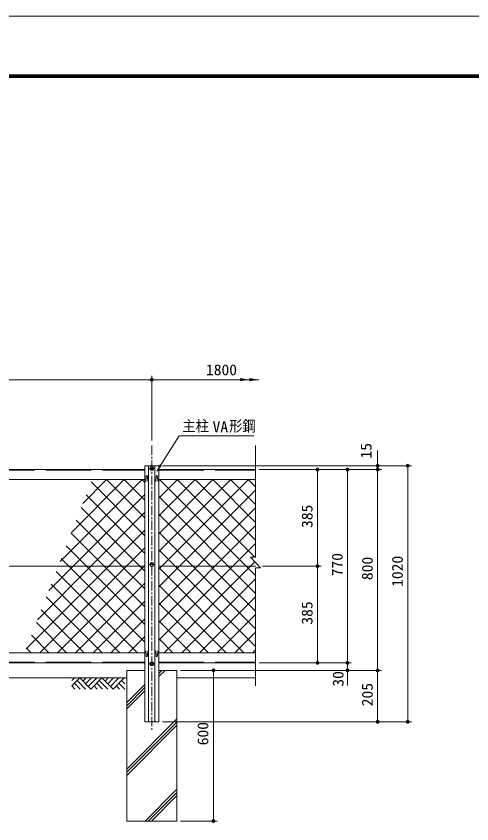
# Model space of a CAD drawing. Units: millimetres, scale not verified. Extents: x -4455 to 4455, y -3150 to 3150.
# Drawn here: x -2057 to -240, y -66 to 3150 of the extents above; entities that cross this region are included whole.
import ezdxf
from ezdxf.enums import TextEntityAlignment as Align

# ---------------------------------------------------------------- set-up
doc = ezdxf.new("R2010")
doc.units = ezdxf.units.MM
doc.header["$LTSCALE"] = 30
doc.linetypes.add('DASHED', pattern=[7.5, 6, -1.5])
doc.linetypes.add('USER1', pattern=[2, 1.25, -0.25, 0.25, -0.25])
for name, color, linetype, lineweight in [('0-1_SUNPOU', 1, 'Continuous', 18), ('0-3_6文字', 3, 'Continuous', 9), ('0-4_4基礎', 4, 'Continuous', 18), ('0-5_0', 1, 'Continuous', 18), ('0-6_5寸法', 1, 'Continuous', 18), ('0-7_1部材', 7, 'Continuous', 9), ('0-8_GL', 7, 'Continuous', 9), ('0-9_中心線', 1, 'USER1', 18), ('0-A_8部品', 7, 'Continuous', 18), ('0-B_2網', 4, 'Continuous', 18), ('0-E_D-TTL', 7, 'Continuous', 9)]:
    doc.layers.add(name, color=color, linetype=linetype, lineweight=lineweight)
doc.styles.add('ＭＳ ゴシック', font='')
doc.styles.get('ＭＳ ゴシック').set_extended_font_data('MS Gothic')

# ---------------------------------------------------------------- blocks, each defined once
blk = doc.blocks.new('M1')
at = {"layer": '0-1_SUNPOU'}
blk.add_line((-7.5, 0), (-57.86, 0), dxfattribs=at)
for points in [[(0, 0), (-7.5, 0), (-7.44, 0.94)], [(0, 0), (-7.44, -0.94), (-7.5, 0)], [(0, 0), (-7.44, 0.94), (-7.26, 1.87)], [(0, 0), (-7.26, -1.87), (-7.44, -0.94)], [(0, 0), (-7.26, 1.87), (-6.97, 2.76)], [(0, 0), (-6.97, -2.76), (-7.26, -1.87)], [(0, 0), (-6.97, 2.76), (-6.57, 3.61)], [(0, 0), (-6.57, -3.61), (-6.97, -2.76)], [(0, 0), (-6.57, 3.61), (-6.07, 4.41)], [(0, 0), (-6.07, -4.41), (-6.57, -3.61)], [(0, 0), (-6.07, 4.41), (-5.47, 5.13)], [(0, 0), (-5.47, -5.13), (-6.07, -4.41)], [(0, 0), (-5.47, 5.13), (-4.78, 5.78)], [(0, 0), (-4.78, -5.78), (-5.47, -5.13)], [(0, 0), (-4.78, 5.78), (-4.02, 6.33)], [(0, 0), (-4.02, -6.33), (-4.78, -5.78)], [(0, 0), (-4.02, 6.33), (-3.19, 6.79)], [(0, 0), (-3.19, -6.79), (-4.02, -6.33)], [(0, 0), (-3.19, 6.79), (-2.32, 7.13)], [(0, 0), (-2.32, -7.13), (-3.19, -6.79)], [(0, 0), (-2.32, 7.13), (-1.41, 7.37)], [(0, 0), (-1.41, -7.37), (-2.32, -7.13)], [(0, 0), (-1.41, 7.37), (-0.47, 7.49)], [(0, 0), (-0.47, -7.49), (-1.41, -7.37)], [(0, 0), (-0.47, 7.49), (0.47, 7.49)], [(0, 0), (0.47, -7.49), (-0.47, -7.49)], [(0, 0), (0.47, 7.49), (1.41, 7.37)], [(0, 0), (1.41, 7.37), (2.32, 7.13)], [(0, 0), (2.32, 7.13), (3.19, 6.79)], [(0, 0), (3.19, 6.79), (4.02, 6.33)], [(0, 0), (4.02, 6.33), (4.78, 5.78)], [(0, 0), (4.78, 5.78), (5.47, 5.13)], [(0, 0), (5.47, 5.13), (6.07, 4.41)], [(0, 0), (6.07, 4.41), (6.57, 3.61)], [(0, 0), (6.57, 3.61), (6.97, 2.76)], [(0, 0), (6.97, 2.76), (7.26, 1.87)], [(0, 0), (7.26, 1.87), (7.44, 0.94)], [(0, 0), (7.44, 0.94), (7.5, 0)], [(0, 0), (1.41, -7.37), (0.47, -7.49)], [(0, 0), (2.32, -7.13), (1.41, -7.37)], [(0, 0), (3.19, -6.79), (2.32, -7.13)], [(0, 0), (4.02, -6.33), (3.19, -6.79)], [(0, 0), (4.78, -5.78), (4.02, -6.33)], [(0, 0), (5.47, -5.13), (4.78, -5.78)], [(0, 0), (6.07, -4.41), (5.47, -5.13)], [(0, 0), (6.57, -3.61), (6.07, -4.41)], [(0, 0), (6.97, -2.76), (6.57, -3.61)], [(0, 0), (7.26, -1.87), (6.97, -2.76)], [(0, 0), (7.44, -0.94), (7.26, -1.87)], [(0, 0), (7.5, 0), (7.44, -0.94)]]:
    blk.add_solid(points, dxfattribs=at)
blk = doc.blocks.new('GL-マーク')
at = {"layer": '0-5_0'}
for p, q in [((-418.12, -21.21), (-396.91, 0)), ((-418.12, -63.64), (-354.48, 0)), ((-354.48, 0), (-265.86, -88.62)), ((-304.52, 0), (-329.5, -24.98)), ((-262.09, 0), (-308.29, -46.2)), ((-219.67, 0), (-287.08, -67.41)), ((-177.24, 0), (-265.86, -88.62)), ((-177.24, 0), (-88.62, -88.62)), ((-127.28, 0), (-152.26, -24.98)), ((-84.85, 0), (-131.05, -46.19)), ((-42.43, 0), (-109.83, -67.41)), ((0, 0), (-88.62, -88.62)), ((-418.12, -63.64), (-393.14, -88.62)), ((-396.91, -42.43), (-350.71, -88.62)), ((-375.7, -21.21), (-308.29, -88.62)), ((-240.88, -63.64), (-215.9, -88.62)), ((-219.67, -42.43), (-173.47, -88.62)), ((-198.45, -21.21), (-131.05, -88.62)), ((-38.66, -88.62), (-63.64, -63.64)), ((3.77, -88.62), (-42.43, -42.43)), ((4.99, -47.42), (-21.21, -21.21))]:
    blk.add_line(p, q, dxfattribs=at)

msp = doc.modelspace()

# ---------------------------------------------------------------- linework, layer by layer
at = {"layer": '0-3_6文字', "color": 7}
msp.add_lwpolyline([(-1109.82, 1479.1), (-1407.5, 1479.1), (-1495.82, 1338.47)], dxfattribs=at)
msp.add_solid([(-1496.88, 1336.78), (-1485.34, 1364.95), (-1476.51, 1359.41)], dxfattribs=at)
at = {"layer": '0-4_4基礎', "color": 7, "lineweight": 9}
for p, q in [((-1616.46, 544.92), (-1616.46, -55.08)), ((-1616.46, 544.92), (-1544.46, 544.92)), ((-1488.46, 544.92), (-1416.46, 544.92)), ((-1416.46, 544.92), (-1416.46, -55.08)), ((-1616.46, -55.08), (-1416.46, -55.08))]:
    msp.add_line(p, q, dxfattribs=at)
at = {"layer": '0-4_4基礎'}
for p, q in [((-1488.46, 519.8), (-1463.34, 544.92)), ((-1488.46, 532.3), (-1475.84, 544.92)), ((-1488.46, 544.8), (-1488.34, 544.92)), ((-1616.46, 416.8), (-1544.46, 488.8)), ((-1616.46, 404.3), (-1544.46, 476.3)), ((-1616.46, 391.8), (-1544.46, 463.8)), ((-1616.46, 151.46), (-1416.46, 351.46)), ((-1616.46, 138.96), (-1416.46, 338.96)), ((-1616.46, 126.46), (-1416.46, 326.46)), ((-1542.79, -55.08), (-1416.46, 71.26)), ((-1530.29, -55.08), (-1416.46, 58.76)), ((-1517.79, -55.08), (-1416.46, 46.26))]:
    msp.add_line(p, q, dxfattribs=at)
at = {"layer": '0-6_5寸法'}
for p, q in [((-615.92, 1389.92), (-615.92, 1419.92)), ((-1473.46, 1359.92), (-480.92, 1359.92)), ((-1473.46, 1359.92), (-600.92, 1359.92)), ((-615.92, 1344.92), (-615.92, 1359.92)), ((-1087.75, 1344.92), (-600.92, 1344.92)), ((-1087.75, 1344.92), (-720.92, 1344.92)), ((-1087.75, 1344.92), (-600.92, 1344.92)), ((-1087.75, 1344.92), (-840.92, 1344.92)), ((-495.92, 369.92), (-495.92, 1329.92)), ((-855.92, 989.92), (-855.92, 1314.92)), ((-735.92, 1314.92), (-735.92, 604.92)), ((-615.92, 1314.92), (-615.92, 574.92)), ((-615.92, 1314.92), (-615.92, 1284.92)), ((-1075.62, 959.92), (-840.92, 959.92)), ((-1075.62, 959.92), (-840.92, 959.92)), ((-855.92, 929.92), (-855.92, 604.92)), ((-735.92, 604.92), (-735.92, 634.92)), ((-1087.75, 574.92), (-720.92, 574.92)), ((-1087.75, 574.92), (-720.92, 574.92)), ((-1087.75, 574.92), (-840.92, 574.92)), ((-735.92, 574.92), (-735.92, 544.92)), ((-1401.46, 544.92), (-600.92, 544.92)), ((-1401.46, 544.92), (-600.92, 544.92)), ((-1401.46, 544.92), (-720.92, 544.92)), ((-1401.46, 544.92), (-1255.63, 544.92)), ((-1270.63, -25.08), (-1270.63, 514.92)), ((-735.92, 514.92), (-735.92, 484.92)), ((-615.92, 514.92), (-615.92, 369.92)), ((-1473.46, 339.92), (-480.92, 339.92)), ((-1473.46, 339.92), (-600.92, 339.92)), ((-1401.46, -55.08), (-1255.63, -55.08))]:
    msp.add_line(p, q, dxfattribs=at)
at = {"layer": '0-7_1部材', "color": 1, "lineweight": 18}
for p, q in [((-1516.46, 1460.18), (-1516.46, 1717.54)), ((-3286.46, 1702.54), (-1546.46, 1702.54)), ((-1512.03, 1702.54), (-1089.88, 1702.54)), ((-1127.38, 1702.54), (-1263.26, 1702.54))]:
    msp.add_line(p, q, dxfattribs=at)
at = {"layer": '0-7_1部材', "color": 4, "lineweight": 18}
for p, q in [((-1102.75, 1440.56), (-1102.75, 995.78)), ((-1122.75, 995.78), (-1082.75, 952.7)), ((-1102.75, 995.78), (-1122.75, 995.78)), ((-1102.75, 952.7), (-1102.75, 483.49)), ((-1102.75, 952.7), (-1082.75, 952.7))]:
    msp.add_line(p, q, dxfattribs=at)
at = {"layer": '0-7_1部材'}
for p, q in [((-1544.46, 1359.92), (-1544.46, 339.92)), ((-1544.46, 1359.92), (-1488.46, 1359.92)), ((-1488.46, 1359.92), (-1488.46, 339.92)), ((-3288.46, 1344.92), (-1544.46, 1344.92)), ((-1488.46, 1344.92), (-1102.75, 1344.92)), ((-3288.46, 1304.92), (-1544.46, 1304.92)), ((-1488.46, 1304.92), (-1102.75, 1304.92)), ((-3288.46, 959.92), (-1544.46, 959.92)), ((-1488.46, 959.92), (-1102.75, 959.92)), ((-3288.46, 614.92), (-1544.46, 614.92)), ((-1488.46, 614.92), (-1102.75, 614.92)), ((-3288.46, 574.92), (-1544.46, 574.92)), ((-1488.46, 574.92), (-1102.75, 574.92)), ((-1544.46, 339.92), (-1488.46, 339.92))]:
    msp.add_line(p, q, dxfattribs=at)
at = {"layer": '0-7_1部材', "color": 3, "lineweight": 18}
for p, q in [((-1528.96, 1359.92), (-1528.96, 339.92)), ((-1503.96, 1359.92), (-1503.96, 339.92)), ((-1540.21, 1296.87), (-1539.46, 1317.37)), ((-1532.71, 1296.87), (-1533.46, 1317.37)), ((-1500.21, 1296.87), (-1499.46, 1317.37)), ((-1492.71, 1296.87), (-1493.46, 1317.37)), ((-1540.21, 622.97), (-1539.46, 602.47)), ((-1532.71, 622.97), (-1533.46, 602.47)), ((-1500.21, 622.97), (-1499.46, 602.47)), ((-1492.71, 622.97), (-1493.46, 602.47))]:
    msp.add_line(p, q, dxfattribs=at)
at = {"layer": '0-7_1部材', "color": 1, "linetype": 'DASHED', "lineweight": 18}
for p, q in [((-3288.46, 1341.92), (-1544.46, 1341.92)), ((-1488.46, 1341.92), (-1102.75, 1341.92)), ((-3288.46, 577.92), (-1544.46, 577.92)), ((-1488.46, 577.92), (-1102.75, 577.92))]:
    msp.add_line(p, q, dxfattribs=at)
at = {"layer": '0-7_1部材', "color": 3, "lineweight": 18}
for centre, start, end in [((-1536.46, 1317.37), 0, 180), ((-1496.46, 1317.37), 0, 180), ((-1536.46, 602.47), 180, 0), ((-1496.46, 602.47), 180, 0)]:
    msp.add_arc(centre, 3, start, end, dxfattribs=at)
at = {"layer": '0-7_1部材', "color": 1}
for points in [[(-1164.88, 1708.79), (-1127.38, 1702.54), (-1164.88, 1696.29)], [(-1127.38, 1708.79), (-1089.88, 1702.54), (-1127.38, 1696.29)]]:
    msp.add_solid(points, dxfattribs=at)
at = {"layer": '0-8_GL'}
for p, q in [((-3216.46, 514.92), (-1616.46, 514.92)), ((-1416.46, 514.92), (-1102.75, 514.92))]:
    msp.add_line(p, q, dxfattribs=at)
at = {"layer": '0-9_中心線'}
msp.add_line((-1516.46, 1440.18), (-1516.46, 300.94), dxfattribs=at)
at = {"layer": '0-A_8部品', "color": 1, "linetype": 'USER1'}
for p, q in [((-1529.89, 1349.37), (-1503.01, 1349.37)), ((-1529.9, 966.35), (-1503.01, 966.35)), ((-1529.89, 570.47), (-1503.01, 570.47))]:
    msp.add_line(p, q, dxfattribs=at)
at = {"layer": '0-A_8部品', "color": 3}
for p, q in [((-1521.88, 1345.19), (-1522.71, 1345.19)), ((-1511.03, 1345.19), (-1510.21, 1345.19))]:
    msp.add_line(p, q, dxfattribs=at)
for points in [[(-1508.62, 1349.37), (-1512.54, 1356.16), (-1520.38, 1356.16), (-1524.3, 1349.37), (-1520.38, 1342.58), (-1512.54, 1342.58)], [(-1508.62, 966.35), (-1512.54, 973.14), (-1520.38, 973.14), (-1524.3, 966.35), (-1520.38, 959.56), (-1512.54, 959.56)], [(-1508.62, 570.47), (-1512.54, 563.68), (-1520.38, 563.68), (-1524.3, 570.47), (-1520.38, 577.26), (-1512.54, 577.26)]]:
    msp.add_lwpolyline(points, close=True, dxfattribs=at)
for centre in [(-1516.46, 1349.37), (-1516.46, 966.35), (-1516.46, 570.47)]:
    msp.add_circle(centre, 6.8, dxfattribs=at)
at = {"layer": '0-B_2網'}
for p, q in [((-1882.11, 978.25), (-1555.43, 1304.92)), ((-1837, 1094.06), (-1626.14, 1304.92)), ((-1791.89, 1209.88), (-1696.85, 1304.92)), ((-1544.46, 1081.09), (-1758.64, 1295.27)), ((-1544.46, 1151.8), (-1697.58, 1304.92)), ((-1544.46, 1222.51), (-1626.87, 1304.92)), ((-1544.46, 1293.22), (-1556.16, 1304.92)), ((-1488.46, 1301.19), (-1484.72, 1304.92)), ((-1488.46, 1230.48), (-1414.01, 1304.92)), ((-1488.46, 1159.76), (-1343.3, 1304.92)), ((-1488.46, 1089.05), (-1272.59, 1304.92)), ((-1488.46, 1018.34), (-1201.88, 1304.92)), ((-1488.46, 947.63), (-1131.17, 1304.92)), ((-1102.75, 922.23), (-1485.45, 1304.92)), ((-1105.59, 995.78), (-1414.73, 1304.92)), ((-1102.75, 1063.65), (-1344.02, 1304.92)), ((-1102.75, 1134.36), (-1273.31, 1304.92)), ((-1102.75, 1205.07), (-1202.6, 1304.92)), ((-1102.75, 1275.78), (-1131.89, 1304.92)), ((-1488.46, 876.92), (-1102.75, 1262.62)), ((-1829.72, 959.92), (-1544.46, 1245.19)), ((-1544.46, 1010.38), (-1778.46, 1244.38)), ((-1102.75, 851.52), (-1488.46, 1237.22)), ((-1564.71, 959.92), (-1798.28, 1193.49)), ((-1488.46, 806.21), (-1102.75, 1191.91)), ((-1759.01, 959.92), (-1544.46, 1174.48)), ((-1102.75, 780.81), (-1488.46, 1166.51)), ((-1635.42, 959.92), (-1818.1, 1142.6)), ((-1688.3, 959.92), (-1544.46, 1103.76)), ((-1488.46, 735.5), (-1102.75, 1121.2)), ((-1102.75, 710.1), (-1488.46, 1095.8)), ((-1706.13, 959.92), (-1837.92, 1091.71)), ((-1776.84, 959.92), (-1857.74, 1040.82)), ((-1617.59, 959.92), (-1544.46, 1033.05)), ((-1488.46, 664.79), (-1102.75, 1050.49)), ((-1102.75, 639.39), (-1488.46, 1025.09)), ((-1467.62, 614.92), (-1105.42, 977.11)), ((-2017.42, 630.8), (-1688.3, 959.92)), ((-1972.32, 746.61), (-1759.01, 959.92)), ((-1962.59, 614.92), (-1617.59, 959.92)), ((-1927.21, 862.43), (-1829.72, 959.92)), ((-1573.26, 614.92), (-1897.38, 939.03)), ((-1891.88, 614.92), (-1546.88, 959.92)), ((-1544.46, 727.53), (-1776.84, 959.92)), ((-1544.46, 798.25), (-1706.13, 959.92)), ((-1544.46, 868.96), (-1635.42, 959.92)), ((-1544.46, 939.67), (-1564.71, 959.92)), ((-1546.88, 959.92), (-1544.46, 962.34)), ((-1149, 614.92), (-1488.46, 954.38)), ((-1396.9, 614.92), (-1102.75, 909.07)), ((-1643.97, 614.92), (-1917.2, 888.14)), ((-1821.17, 614.92), (-1544.46, 891.63)), ((-1219.71, 614.92), (-1488.46, 883.67)), ((-1714.68, 614.92), (-1937.02, 837.25)), ((-1326.19, 614.92), (-1102.75, 838.36)), ((-1750.46, 614.92), (-1544.46, 820.92)), ((-1290.42, 614.92), (-1488.46, 812.96)), ((-1785.39, 614.92), (-1956.84, 786.36)), ((-1679.75, 614.92), (-1544.46, 750.21)), ((-1361.13, 614.92), (-1488.46, 742.25)), ((-1255.48, 614.92), (-1102.75, 767.65)), ((-1856.11, 614.92), (-1976.66, 735.47)), ((-1926.82, 614.92), (-1996.48, 684.58)), ((-1609.04, 614.92), (-1544.46, 679.5)), ((-1184.77, 614.92), (-1102.75, 696.94)), ((-1431.84, 614.92), (-1488.46, 671.53)), ((-1997.53, 614.92), (-2016.3, 633.69)), ((-1114.06, 614.92), (-1102.75, 626.23))]:
    msp.add_line(p, q, dxfattribs=at)
msp.add_lwpolyline([(-1544.46, 656.82), (-1847.55, 959.92), (-1877.56, 989.93)], dxfattribs=at)
at = {"layer": '0-E_D-TTL', "color": 2, "lineweight": 18}
msp.add_lwpolyline([(-4454.63, 3150.21), (4455.07, 3150.21), (4455.07, -3150.21), (-4454.63, -3150.21)], close=True, dxfattribs=at)
at = {"layer": '0-E_D-TTL'}
for points in [[(-4168.25, 2916.87), (4168.68, 2916.87), (4168.68, -2916.87), (-4168.25, -2916.87)], [(-4165.59, 2914.21), (4166.03, 2914.21), (4166.03, -2914.21), (-4165.59, -2914.21)], [(-4162.94, 2911.56), (4163.38, 2911.56), (4163.38, -2911.56), (-4162.94, -2911.56)], [(-4160.29, 2908.91), (4160.73, 2908.91), (4160.73, -2908.91), (-4160.29, -2908.91)], [(-4157.64, 2906.26), (4158.08, 2906.26), (4158.08, -2906.26), (-4157.64, -2906.26)]]:
    msp.add_lwpolyline(points, close=True, dxfattribs=at)

# ---------------------------------------------------------------- block references
at = {"layer": '0-6_5寸法'}
for p, rotation in [((-615.92, 1359.92), 270), ((-855.92, 1344.92), 90), ((-735.92, 1344.92), 90), ((-615.92, 1344.92), 90), ((-615.92, 1344.92), 90), ((-495.92, 1359.92), 90), ((-855.92, 959.92), 270), ((-855.92, 959.92), 90), ((-855.92, 574.92), 270), ((-735.92, 574.92), 270), ((-735.92, 574.92), 270), ((-615.92, 544.92), 270), ((-1270.63, 544.92), 90), ((-735.92, 544.92), 90), ((-615.92, 544.92), 90), ((-615.92, 339.92), 270), ((-495.92, 339.92), 270), ((-1270.63, -55.08), 270)]:
    msp.add_blockref('M1', p, dxfattribs=dict(at, rotation=rotation))
at = {"layer": '0-7_1部材'}
msp.add_blockref('M1', (-1516.46, 1702.54), dxfattribs=at)
at = {"layer": '0-8_GL', "xscale": 0.5, "yscale": 0.5}
msp.add_blockref('GL-マーク', (-1626.35, 514.92), dxfattribs=at)

# ---------------------------------------------------------------- texts
at = {"layer": '0-6_5寸法', "color": 3, "style": 'ＭＳ ゴシック', "width": 1.05}
for s, p in [('15', (-627.17, 1388.45)), ('385', (-862.6, 1111.92)), ('770', (-742.6, 919.42)), ('1020', (-502.6, 877.42)), ('800', (-622.6, 904.42)), ('385', (-862.6, 726.92)), ('30', (-738.88, 480.03)), ('205', (-622.6, 401.92)), ('600', (-1277.97, 246.39))]:
    msp.add_text(s, height=43.33, rotation=90, dxfattribs=at).set_placement(p, align=Align.BOTTOM_LEFT)
at = {"layer": '0-7_1部材', "color": 3, "style": 'ＭＳ ゴシック'}
for s, width, p in [('1800', 1.05, (-1300.34, 1707.08)), ('主柱', 0.9, (-1394.78, 1483.46)), ('形鋼', 0.9, (-1208.31, 1483.46)), ('VA', 1.05, (-1274, 1480.42))]:
    msp.add_text(s, height=43.33, dxfattribs=dict(at, width=width)).set_placement(p, align=Align.BOTTOM_LEFT)

doc.saveas('drawing.dxf')
